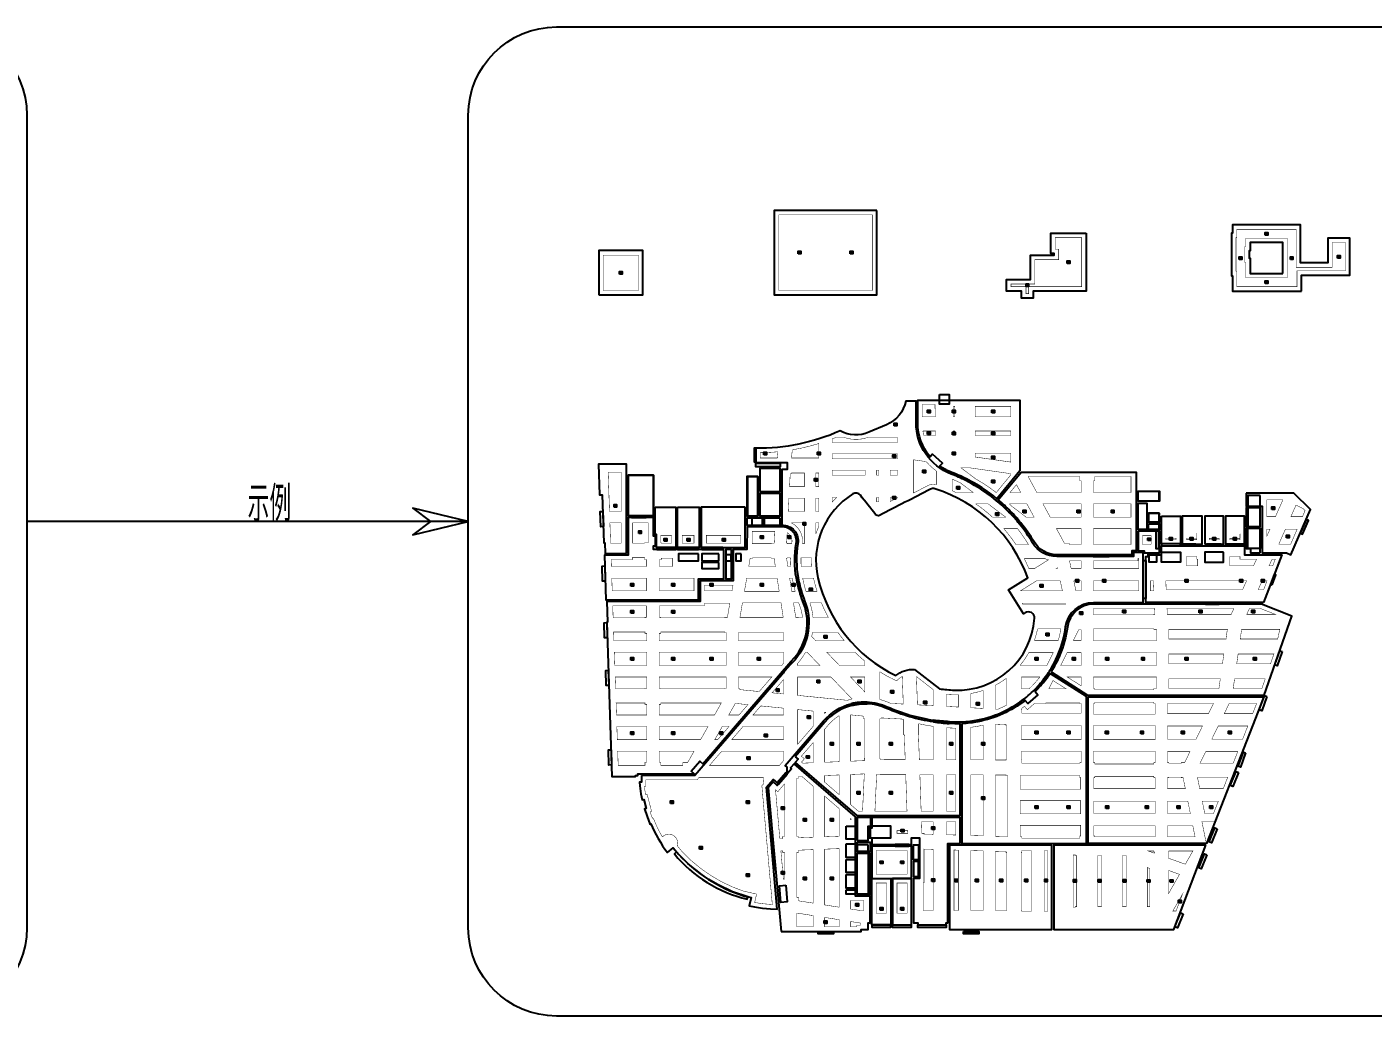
# Model space of a CAD drawing. Header units: millimetres. Extents: x -77018 to 517482, y 243785 to 1580285.
# Drawn here: x 255232 to 407720, y 422785 to 534785 of the extents above; entities that cross this region are included whole.
import ezdxf
from ezdxf.enums import TextEntityAlignment as Align

# ---------------------------------------------------------------- set-up
doc = ezdxf.new("R2010")
doc.units = ezdxf.units.MM
doc.header["$LTSCALE"] = 1000
doc.linetypes.add('HIDDEN', pattern=[9.525, 6.35, -3.175])
doc.layers.add('AD-AREA-OUTL', color=31, linetype='Continuous', plot=False)
doc.layers.add('AE-HOLE', color=201, linetype='Continuous', plot=False)
for name, color, linetype in [('E-FAS-DEVC', 3, 'Continuous'), ('E-UNIV-DIAG', 2, 'Continuous'), ('E-UNIV-EL', 140, 'Continuous'), ('E-UNIV-NOTE', 6, 'Continuous'), ('可布置区域', 3, 'Continuous'), ('可布置区域（吸顶）', 3, 'Continuous'), ('房间框线', 30, 'Continuous'), ('门窗框线', 114, 'Continuous')]:
    doc.layers.add(name, color=color, linetype=linetype)
doc.styles.add('TH-STYLE3', font='tssdeng.shx', dxfattribs={"width": 0.65, "bigfont": 'tssdchn.shx'})

# ---------------------------------------------------------------- blocks, each defined once
blk = doc.blocks.new('E-BFAS110')
blk.add_lwpolyline([(-1.5, -1.5), (-1.5, 1.5), (1.5, 1.5), (1.5, -1.5)], close=True)
at = {"layer": 'E-UNIV-EL'}
blk.add_lwpolyline([(0.4, 1.1), (-0.4, 0.4), (0.4, -0.4), (-0.4, -1.1)], dxfattribs=at)

msp = doc.modelspace()

# ---------------------------------------------------------------- linework, layer by layer
at = {"layer": 'AD-AREA-OUTL'}
for points in [[(358594.1, 493177.4), (359694.1, 493177.4), (359694.1, 492077.4), (358594.1, 492077.4)], [(323144.1, 475177.4), (323144.1, 485277.4), (319991.5, 485277.4), (320110.4, 481800), (320410.3, 481810.3), (320596.5, 476365.2), (320696.4, 476368.6), (320737.2, 475177.4)], [(337794.1, 485377.4), (340543.5, 485377.4), (340543.5, 484977.4), (337794.1, 484977.4)], [(326194.1, 479427.4), (323344.1, 479427.4), (323344.1, 484027.4), (326194.1, 484027.4)], [(338044.1, 483877.4), (336794.1, 483877.4), (336794.1, 479377.4), (338044.1, 479377.4)], [(338244.1, 482177.4), (340544.1, 482177.4), (340544.1, 484777.4), (338244.1, 484777.4)], [(338244.1, 481977.4), (340544.1, 481977.4), (340544.1, 479377.4), (338244.1, 479377.4)], [(381094.1, 482227.4), (383544.1, 482227.4), (383544.1, 481077.4), (381094.1, 481077.4)], [(393344.1, 481997.4), (393344.1, 480527.4), (395144.1, 480527.4), (395144.1, 475227.4), (397901.8, 475227.4), (398416.1, 475017.9), (400612.7, 480125.9), (398741.2, 481997.4)], [(326394.1, 480417.4), (328744.1, 480417.4), (328744.1, 475827.4), (326544.1, 475827.4), (326544.1, 477327.4), (326394.1, 477327.4)], [(328944.1, 480417.4), (331394.1, 480417.4), (331394.1, 475827.4), (328944.1, 475827.4)], [(336594.1, 480417.4), (331594.1, 480417.4), (331594.1, 475827.4), (336594.1, 475827.4)], [(382094.1, 477877.4), (381094.1, 477877.4), (381094.1, 480877.4), (382094.1, 480877.4)], [(334194.1, 475627.4), (326194.1, 475627.4), (326194.1, 476027.4), (326444.1, 476027.4), (326444.1, 477127.4), (326194.1, 477127.4), (326194.1, 479227.4), (323344.1, 479227.4), (323344.1, 474977.4), (320643.9, 474977.4), (320816.7, 469927.4), (331294.1, 469927.4), (331294.1, 472277.4), (334194.1, 472277.4)], [(340544.1, 479177.4), (336794.1, 479177.4), (336794.1, 478377.4), (340544.1, 478377.4)], [(383544.1, 479727.4), (382294.1, 479727.4), (382294.1, 478727.4), (383544.1, 478727.4)], [(383744.1, 479397.4), (385894.1, 479397.4), (385894.1, 476237.4), (383744.1, 476237.4)], [(386094.1, 476227.4), (388344.1, 476227.4), (388344.1, 479397.4), (386094.1, 479397.4)], [(388644.1, 476217.4), (390794.1, 476217.4), (390794.1, 479387.4), (388644.1, 479387.4)], [(390994.1, 476217.4), (393144.1, 476217.4), (393144.1, 479387.4), (390994.1, 479387.4)], [(394944.1, 480327.4), (393344.1, 480327.4), (393344.1, 478227.4), (394944.1, 478227.4)], [(381094.1, 477677.4), (381094.1, 475477.4), (381794.1, 475477.4), (381794.1, 475227.4), (383544.1, 475227.4), (383544.1, 477677.4)], [(382294.1, 478527.4), (383544.1, 478527.4), (383544.1, 477877.4), (382294.1, 477877.4)], [(394944.1, 475227.4), (394943.8, 478026.9), (393344.1, 478027.4), (393344.1, 475727.4), (393844.1, 475727.4), (393844.1, 475227.4)], [(395311.6, 469627.4), (381994.1, 469627.4), (381994.1, 474827.4), (382244.1, 474827.4), (382244.1, 475127.4), (383044.1, 475127.4), (383044, 475027.4), (383744, 475027.4), (383744.1, 476027.4), (393144.1, 476027.4), (393144.1, 475027.4), (397372.7, 475027.4)], [(335044.1, 475627.4), (334394.1, 475627.4), (334394.1, 472277.4), (335044.1, 472277.4)], [(375444.1, 458927.4), (395361.2, 458927.4), (388849.1, 442327.4), (375444.1, 442327.4)], [(340687, 432377.4), (349744.1, 432377.4), (349744.1, 432577.4), (350544.1, 432577.4), (350544.1, 433327.4), (350744.1, 433327.4), (350744.1, 436377.4), (349094.1, 436377.4), (349094.1, 445331.6), (342139, 451333.4), (341745.2, 450877.2), (341858.8, 450779.2), (340234.4, 448896.9), (339780.2, 449288.9), (339208.9, 448626.9)], [(349294.1, 442677.4), (350544.1, 442677.4), (350544.1, 444277.4), (350844.1, 444277.4), (350844.1, 445277.4), (349294.1, 445277.4)], [(360944.1, 442327.4), (360944.1, 445277.4), (350944.1, 445277.4), (350944.1, 444077.4), (350744.1, 444077.4), (350744.1, 442977.4), (350944, 442977.4), (350944.1, 442227.4), (355444, 442227.4), (355444.1, 442977.4), (356344.1, 442977.4), (356344.1, 438377.4), (355644.1, 438377.4), (355644.1, 433327.4), (356144.1, 433327.4), (356144.1, 433127.4), (359344.1, 433127.3), (359344.1, 433327.4), (359544.1, 433327.4), (359544.1, 442327.4)], [(349294.1, 442477.4), (350744.1, 442477.4), (350744.1, 441427.4), (349294.1, 441427.4)], [(349294.1, 441227.4), (350744.1, 441227.4), (350744.1, 436577.4), (349294.1, 436577.4)], [(350944.1, 438357.4), (355444.1, 438357.4), (355444.1, 442027.4), (350944.1, 442027.4)], [(356244.1, 440477.4), (355644.1, 440477.4), (355644.1, 442177.4), (356244.1, 442177.4)], [(371344.1, 442127.4), (359744.1, 442127.4), (359744.1, 432577.4), (371344.1, 432577.4)], [(388769.9, 442127.4), (371544.1, 442127.4), (371544.1, 432577.4), (385138.7, 432577.4)], [(356244.1, 440277.4), (355644.1, 440277.4), (355644.1, 438577.4), (356244.1, 438577.4)], [(350944.1, 438357.4), (353094.1, 438357.4), (353094.1, 433127.4), (350944.1, 433127.4)], [(353293.5, 433127.4), (355444.1, 433127.4), (355444.1, 438357.4), (353293.5, 438357.4)]]:
    msp.add_lwpolyline(points, close=True, dxfattribs=at)
for points in [[(324843.9, 450027.4), (324843.9, 449277.4), (324607.1, 449277.4), (324652.9, 448840.4), (324784.7, 447958.6), (324930.3, 447257.1), (325124.1, 447303), (325384.3, 446306.4), (325192.2, 446250.4), (325473.9, 445377.2), (325805.1, 444533.3), (325809, 444524.1), (325901.1, 444563.2, 0.06006196), (327783.5, 441300.2), (328447.5, 441831.7), (329081.5, 441065.6, 0.12674334), (336419, 436397.1), (336979.6, 436254.4), (336985.1, 436253.1), (336993.3, 436288.6), (337285.5, 436220.7), (337062, 435258.1), (337666.1, 435135.7), (338548.5, 435008), (339457.4, 434929.5), (340214.4, 434905.9), (339002.3, 448693.5), (339759.4, 449570.9), (340213.7, 449178.9), (341344.1, 450488.8), (341344.1, 450959.2), (341122.5, 451150.4), (345476.3, 456195.7, -0.15202114), (348604, 458144.1, -0.07296707), (350393.2, 458341.1, -0.0959666), (352690.8, 457809.6, 0.03447011), (355262.9, 456871.4, 0.03381727), (357938.7, 456292, 0.02293956), (359729.8, 456112.8, 0.02682721), (361143.4, 456100, 0.03688837), (362930.8, 456312.6, 0.06325451), (365931.4, 457301.8, 0.05568059), (368256.5, 458746.7, 0.04068396), (369749, 460133.2, 0.03662858), (370863.4, 461546.7, 0.01410875), (371249.3, 462153.9, 0.03662859), (372056.1, 463763, 0.06367458), (372892.9, 466854.4, -0.37363622), (376064.3, 469627.4), (381694.1, 469627.4), (381694.1, 475277.4), (380594.1, 475277.4), (380594.1, 474827.4), (371891, 474827.4, -0.2635292), (369145.8, 476382.2, 0.03453176), (367671.5, 478495.4, 0.02433123), (366475.4, 479840.5, 0.08194713), (361578.9, 483424.1, 0.02433123), (359935, 484157.4, -0.30741799), (355944.1, 489949.1), (355944.1, 492427.4), (354786.1, 492427.4, -0.24612027), (352614.5, 489748.5), (350614.5, 488886.5, -0.23253574), (347340.4, 489050.3, -0.10846456), (337794.1, 487077.4), (337794.1, 485477.4), (341344.1, 485477.4), (341344.1, 484677.4), (340744.1, 484677.4), (340744.1, 478377.4, -0.47187241), (342571.5, 476270.3, 0.0866338), (342592.8, 472398, 0.03356441), (343027.4, 470663.2, 0.00819284), (343424.4, 469500.1, -0.29044567), (341924.8, 462794.7, 0.03671227), (340748.8, 461432), (338319.5, 458616.8), (337143.5, 457254), (330907.3, 450027.4)], [(367694.1, 484514.1), (365109.3, 481361.5, 0.05487336), (361660.4, 483606.9, 0.02394224), (360016.6, 484340.2, -0.02692714), (359307, 484661.8, -0.03976702), (358632.1, 485083.9), (358928.5, 485406.6), (357823.8, 486421.3), (357535.2, 486107.1, -0.1754822), (356144.1, 489948.7), (356144.1, 492527.4), (367694.1, 492527.4)], [(367841.3, 484377.4), (380894.1, 484377.4), (380894.1, 475477.4), (380394.1, 475477.4), (380394.1, 475027.4), (371890.9, 475027.4, -0.26355958), (369317.9, 476485.3, 0.03491174), (367821.2, 478628.5, 0.02370306), (366625.1, 479973.6, 0.02495091), (365261.5, 481235.4)], [(355776.2, 462036.9), (358594.3, 459835.1, 0.02233398), (360280.8, 459691.8, 0.40501571), (369372.7, 467820.8, 0.63081398), (368302, 468429.4, -0.025087), (368135, 468325.1), (366439.2, 471038.8), (368611.6, 472396.2, 0.23412304), (358078.9, 482477.8, 0.19652046), (357588.8, 482436.2, -0.00016073), (351797.1, 479477.4, -0.35830848), (351362.8, 479572.7, -0.00018706), (349650.2, 481751.4, 0.38178936), (348797.5, 481902.6, 0.32090246), (344834.2, 472420.2, 0.22711206), (353648.3, 461335.6, -0.19370604)], [(340744.1, 478177.4), (336819.4, 478177.4), (336794.1, 475627.4), (335244.1, 475627.4), (335244.1, 472077.4), (331494.1, 472077.4), (331494.1, 469727.4), (320923.6, 469727.4), (321004, 467373.9), (320904.6, 467370.5), (321500.7, 449927.4), (324157.6, 449927.4), (324157.6, 450027.4), (324444.1, 450027.4), (324444.1, 450227.4), (330815.7, 450227.4), (330475, 450521.4), (331455, 451657), (331795.7, 451363), (341773.4, 462925.4), (342170.2, 463385.3, 0.27512523), (343239, 469429.9, -0.015821), (342836.1, 470604.9, -0.02666897), (342396.1, 472361.8, -0.09353781), (342374.4, 476304.4, 0.47269884)], [(371236.1, 461751.9), (375373.1, 459127.4), (395388.1, 459127.4), (398526.1, 468076.1), (395072.2, 469427.4), (376084.3, 469427.4, 0.37552855), (373090.4, 466827.1, -0.06367458), (372240.3, 463686.6, -0.03662859), (371420.4, 462051.4, -0.01409447)], [(342253.9, 452155.4), (342594.6, 451861.4), (342269.6, 451484.9), (349231.2, 445477.4), (360944.1, 445477.4), (360944.1, 455892.4, -0.02114323), (359709.8, 455913.5, -0.02016553), (357918.8, 456092.8, -0.07082289), (352610, 457628, 0.09712943), (350415.4, 458140.1, 0.07277706), (348626.2, 457943.1, 0.15346618), (345627.7, 456065.1)]]:
    msp.add_lwpolyline(points, format="xyb", close=True, dxfattribs=at)
msp.add_lwpolyline([(361144.1, 455899.8), (361144.1, 442327.4), (375244.1, 442327.4), (375244.1, 458972.4), (371128.3, 461583.5, -0.00383015), (371020.9, 461422.6, -0.03568477), (369906.4, 460009.1, -0.01348064), (369434.5, 459518.4), (369737.5, 459172), (368608.2, 458184.7), (368305.3, 458531.1, -0.11787199), (362954.5, 456113.5, -0.03568469), (361167.1, 455900.9, -0.00045626), (361144.1, 455899.8, 1.21804545)], format="xyb", dxfattribs=at)
at = {"layer": 'AE-HOLE'}
for points in [[(323344.1, 479427.4), (326194.1, 479427.4), (326194.1, 484027.4), (323344.1, 484027.4)], [(338044.1, 479377.4), (336894.1, 479377.4), (336894.1, 483877.4), (338044.1, 483877.4)], [(338244.1, 482177.4), (340544.1, 482177.4), (340544.1, 484777.4), (338244.1, 484777.4)], [(340544.1, 481977.4), (338244.1, 481977.4), (338244.1, 479377.4), (340544.1, 479377.4)], [(383444.1, 481077.4), (381094.1, 481077.4), (381094.1, 482227.4), (383444.1, 482227.4)], [(381094.1, 480877.4), (382094.1, 480877.4), (382094.1, 477877.4), (381094.1, 477877.4)], [(394944, 481727.4), (393544, 481727.4), (393544, 480527.3), (394944, 480527.3)], [(338544.4, 479177.4), (337344, 479177.4), (337344, 478377.3), (338544.4, 478377.3)], [(340544.1, 479177.4), (338744, 479177.4), (338744, 478377.2), (340544.1, 478377.2)], [(382294.1, 479727.4), (383444.1, 479727.4), (383444.1, 478727.4), (382294.1, 478727.4)], [(393544, 478227.2), (394944.5, 478227.2), (394944.5, 480327.5), (393544, 480327.5)], [(382294.1, 478527.4), (383444.1, 478527.4), (383444.1, 477877.4), (382294.1, 477877.4)], [(383444.1, 477677.4), (383094.1, 477677.4), (383094.1, 475727.4), (383444.1, 475727.4)], [(393544.1, 478027.3), (394944, 478027.3), (394944, 475727.4), (393544.1, 475727.4)], [(334994.1, 475027.4), (334394.1, 475027.4), (334394.1, 474327.4), (334994.1, 474327.4)], [(336144.1, 475127.4), (335544.1, 475127.4), (335544.1, 474327.4), (336144.1, 474327.4)], [(382344.1, 475027.4), (383194.1, 475027.4), (383194.1, 474177.4), (382344.1, 474177.4)], [(383744.1, 475327.4), (385894.1, 475327.4), (385894.1, 474177.4), (383744.1, 474177.4)], [(333595.6, 474127.4), (331694.1, 474127.4), (331694.1, 473477.4), (333595.6, 473477.4)], [(349294.1, 442677.4), (350544.1, 442677.4), (350544.1, 444277.4), (350844.1, 444277.4), (350844.1, 445277.4), (349294.1, 445277.4)], [(348044.1, 444277.4), (349094.1, 444277.4), (349094.1, 442827.4), (348044.1, 442827.4)], [(350944.1, 444277.4), (350944.1, 444077.4), (350744.1, 444077.4), (350744.1, 442977.4), (353094.1, 442977.4), (353094.1, 444277.4)], [(348044.1, 442277.4), (349094.1, 442277.4), (349094.1, 440727.4), (348044.1, 440727.4)], [(350543.9, 442177.3), (349294.1, 442177.3), (349294.1, 441427.4), (350543.9, 441427.4)], [(349294.1, 441227.4), (350544.1, 441227.4), (350544.1, 436577.4), (349294.1, 436577.4)], [(348044.1, 440527.4), (349094.1, 440527.4), (349094.1, 439027.4), (348044.1, 439027.4)], [(348044.1, 438827.4), (349094.1, 438827.4), (349094.1, 437277.4), (348044.1, 437277.4)], [(348044.1, 437077.4), (349094.1, 437077.4), (349094.1, 436577.4), (348044.1, 436577.4)]]:
    msp.add_lwpolyline(points, close=True, dxfattribs=at)
msp.add_lwpolyline([(355776.2, 462036.9), (358594.3, 459835.1, 0.02233398), (360280.8, 459691.8, 0.40501571), (369372.7, 467820.8, 0.63081398), (368302, 468429.4, -0.025087), (368135, 468325.1), (366439.2, 471038.8), (368611.6, 472396.2, 0.23412304), (358078.9, 482477.8, 0.19652046), (357588.8, 482436.2, -0.00016073), (351797.1, 479477.4, -0.35830848), (351362.8, 479572.7, -0.00018706), (349650.2, 481751.4, 0.38178936), (348797.5, 481902.6, 0.32090246), (344834.2, 472420.2, 0.22711206), (353648.3, 461335.6, -0.19370604)], format="xyb", close=True, dxfattribs=at)
at = {"layer": 'AE-HOLE', "elevation": 0}
for points in [[(331294.1, 475127.4), (329044.1, 475127.4), (329044.1, 474327.4), (331294.1, 474327.4)], [(333594, 475127.4), (331694.1, 475127.4), (331694.1, 474327.4), (333594, 474327.4)], [(390794.1, 475327.4), (388644, 475327.4), (388644, 474177.3), (390794.1, 474177.3)], [(341182.1, 437600.3), (341348.5, 435707.6), (340651.3, 435646.3), (340486, 437539.1)]]:
    msp.add_lwpolyline(points, close=True, dxfattribs=at)
at = {"layer": 'E-UNIV-DIAG'}
for points in [[(245232, 422784.8), (65232, 422784.8, -0.41421356), (55232, 432784.8), (55232, 524784.8, -0.41421356), (65232, 534784.8), (245232, 534784.8, -0.41421356), (255232, 524784.8), (255232, 432784.8, -0.41421356)], [(495232, 422784.8), (315232, 422784.8, -0.41421356), (305232, 432784.8), (305232, 524784.8, -0.41421356), (315232, 534784.8), (495232, 534784.8, -0.41421356), (505232, 524784.8), (505232, 432784.8, -0.41421356)]]:
    msp.add_lwpolyline(points, format="xyb", close=True, dxfattribs=at)
for points in [[(305232, 478784.8), (298955.8, 480284.8), (300955.8, 478784.8), (298955.8, 477284.8), (305232, 478784.8)], [(305232, 478784.8), (255232, 478784.8)]]:
    msp.add_lwpolyline(points, dxfattribs=at)
at = {"layer": '可布置区域', "linetype": 'HIDDEN', "const_width": 50, "elevation": 0}
for points in [[(358144.1, 491577.4), (358094.1, 491577.4), (358094.1, 492027.4), (356644.1, 492027.4), (356644.1, 490627.4), (358144.1, 490627.4)], [(360344.1, 491827.4), (360194.1, 491827.4), (360194.1, 491577.4), (360144.1, 491577.4), (360144.1, 490627.4), (360344.1, 490627.4)], [(366694.1, 491777.4), (366694.1, 491777.4), (366694.1, 491827.4), (362644.1, 491827.4), (362644.1, 490627.4), (366694.1, 490627.4)], [(360344.1, 489027.4), (360144.1, 489027.4), (360144.1, 488527.4), (360344.1, 488527.4)], [(366694.1, 489027.4), (362644.1, 489027.4), (362644.1, 488527.4), (366694.1, 488527.4)], [(353844, 486442.4), (346444.1, 486442.4), (346444.1, 485887.4), (353844, 485887.4)], [(360344.1, 486527.4), (360194.1, 486527.4), (360194.1, 486439.1), (360344.1, 486417.6)], [(366694.1, 486527.4), (362644.1, 486527.4), (362644.1, 486089.1), (366694.1, 485510.5)], [(343294.1, 484277.4), (341844.1, 484277.4), (341844.1, 484177.4), (341695.2, 484177.4), (341619.7, 482727.4), (343294.1, 482727.4)], [(344944.1, 484277.4), (344594.1, 484277.4), (344594.1, 482727.4), (344944.1, 482727.4)], [(350194.1, 484587.4), (346444.1, 484587.4), (346444.1, 484027.4), (350194.1, 484027.4)], [(351721.8, 484587.4), (351494.1, 484587.4), (351494.1, 484027.4), (351721.8, 484027.4)], [(353844, 484587.4), (353021.8, 484587.4), (353021.8, 484027.4), (353844, 484027.4)], [(374644.1, 483377.4), (374494.1, 483377.4), (374494.1, 483877.4), (368645, 483877.4), (369624, 482077.4), (374644.1, 482077.4)], [(380294.1, 483877.4), (376194.1, 483877.4), (376194.1, 483377.4), (376044.1, 483377.4), (376044.1, 482077.4), (380294.1, 482077.4)], [(367323.3, 482958.6), (366599.8, 482077.4), (367802.6, 482077.4)], [(343294.1, 481427.4), (341552, 481427.4), (341473.9, 479927.4), (343294.1, 479927.4)], [(344944.1, 481427.4), (344594.1, 481427.4), (344594.1, 479927.4), (344944.1, 479927.4)], [(346942, 481499.7), (346444.1, 481499.7), (346444.1, 480973.7)], [(351721.8, 481499.7), (351494.1, 481499.7), (351494.1, 481006.4), (351721.8, 481006.4)], [(353844, 481499.7), (353021.8, 481499.7), (353021.8, 481045.2), (353844, 481465.3)], [(374644.1, 480777.4), (370331.1, 480777.4), (371147, 479277.4), (374644.1, 479277.4)], [(380294.1, 480777.4), (376044.1, 480777.4), (376044.1, 479277.4), (380294.1, 479277.4)], [(397499.3, 481227.4), (395694, 481227.4), (395694, 479327.4), (396661.5, 479327.4)], [(400019.5, 480012), (399773, 480258.5), (398989.9, 480642.4), (398410.1, 479327.4), (399725, 479327.4)], [(339954.8, 477677.4), (337394.1, 477677.4), (337394.1, 476327.4), (337444.1, 476327.4), (337444.1, 476277.4), (339544.1, 476277.4), (339544.1, 476327.5), (339884.6, 476327.5)], [(374644.1, 477977.4), (371854.1, 477977.4), (372751.5, 476327.4), (373294.1, 476327.4), (373294.1, 476177.4), (374644.1, 476177.4)], [(380294.1, 477977.4), (376044.1, 477977.4), (376044.1, 476177.4), (380294.1, 476177.4)], [(386594.1, 476893.1), (386594.1, 476727.4), (387744.1, 476727.4), (387744.1, 477487.4), (387744.1, 476893.1)], [(392644, 477487.4), (392644.1, 476883.1), (391494.1, 476883.1), (391494.1, 476717.4), (392644, 476717.4)], [(396044.1, 477927.4), (395694, 477927.4), (395694, 477133.4)], [(399123, 477927.4), (397792.8, 477927.4), (397043.2, 476227.4), (398391.9, 476227.4)], [(327044.1, 477217.4), (327044.1, 476377.4), (327094.1, 476377.4), (327094.1, 476327.4), (328244.1, 476327.4), (328244.1, 477217.4)], [(330794.1, 477217.4), (329444.1, 477217.4), (329444.1, 476327.4), (330794.1, 476327.4)], [(336094.1, 477217.4), (332194.1, 477217.4), (332194.1, 476377.4), (332194.1, 476377.4), (332194.1, 476327.4), (335709.6, 476327.4), (335709.6, 476327.4), (336094.1, 476327.4)], [(382594.1, 477177.4), (381594.1, 477177.4), (381594.1, 476177.4), (382544, 476177.4), (382544, 476227.4), (382594.1, 476227.4)], [(385394.1, 476893.1), (384244.1, 476893.1), (384244.1, 476737.4), (385394.1, 476737.4)], [(390294.1, 476883.1), (389144.1, 476883.1), (389144.1, 476717.4), (390294.1, 476717.4)], [(328344.1, 474627.4), (327094.1, 474627.4), (327094.1, 474477.4), (326894.1, 474477.4), (326894.1, 473677.4), (328344.1, 473677.4)], [(339867.3, 474627.5), (339544.1, 474627.5), (339544.1, 474677.4), (337444.1, 474677.4), (337444.1, 474627.4), (337157.7, 474627.4), (336993.7, 473677.4), (340014.2, 473677.4)], [(374644.1, 474327.4), (373332.5, 474327.4), (373514.6, 473477.4), (374644.1, 473477.4)], [(381194.1, 474577.4), (381094.1, 474577.4), (381094.1, 474327.4), (376044.1, 474327.4), (376044.1, 473477.4), (381194.1, 473477.4)], [(387844, 474527.4), (387744, 474527.4), (387744, 474827.4), (386594.1, 474827.4), (386594.1, 473777.4), (387844, 473777.4)], [(394523.5, 474527.4), (393844, 474527.4), (392644.1, 474527.4), (392644.1, 474827.4), (391494.1, 474827.4), (391494.1, 473777.4), (394179.2, 473777.4)], [(396646.7, 474527.4), (396284.1, 474527.4), (395939.8, 473777.4), (396360.4, 473777.4)], [(371965.3, 473548.6), (371851.4, 473477.4), (371980.6, 473477.4)], [(330794.1, 472377.4), (326894.1, 472377.4), (326894.1, 470927.4), (330794.1, 470927.4)], [(335210.5, 471577.4), (331994.1, 471577.4), (331994.1, 470927.4), (335098.3, 470927.4)], [(340215.2, 472377.4), (336769.3, 472377.4), (336510.4, 470877.4), (340447.2, 470877.4)], [(341911.7, 472377.4), (341631.9, 472377.4), (341863.8, 470877.4), (342259.6, 470877.4)], [(372280.6, 472077.4), (369610.9, 472077.4), (367770.6, 470927.4), (372527, 470927.4)], [(374644.1, 472077.4), (373814.6, 472077.4), (374061.1, 470927.4), (374644.1, 470927.4)], [(381194.1, 472077.4), (376044.1, 472077.4), (376044.1, 470927.4), (381194.1, 470927.4)], [(382838.6, 472077.4), (382494.1, 472077.4), (382494.1, 470927.4), (382889.3, 470927.4)], [(393398.7, 472077.4), (384240, 472077.4), (384284, 471077.4), (392939.6, 471077.4)], [(395711.5, 472077.4), (395159.2, 472077.4), (394700.2, 471077.4), (395329.8, 471077.4)], [(340648.2, 469577.4), (336285.9, 469577.4), (336001.1, 467927.4), (340843.9, 467927.4), (340843.9, 467927.4), (340903.4, 467927.4)], [(372827, 469527.4), (367973.3, 469527.4), (368067, 469377.4), (372859.2, 469377.4)], [(391952.5, 468927.4), (384378.7, 468927.4), (384407.3, 468277.4), (391293.9, 468277.4), (391293.9, 468277.4), (391654, 468277.4)], [(394977.9, 468927.4), (393713, 468927.4), (393414.6, 468277.4), (396639.4, 468277.4)], [(383194.1, 466577.4), (382894.1, 466577.4), (382894.1, 466627.4), (376044.1, 466627.4), (376044.1, 465277.4), (383194.1, 465277.4)], [(340944.1, 466227.4), (335844.1, 466227.4), (335844.1, 465277.4), (340944.1, 465277.4)], [(374644.1, 466527.4), (374373.2, 466527.4), (373766, 465327.4), (374644.1, 465327.4)], [(397157.6, 466577.4), (392830.8, 466577.4), (392673.6, 465477.4), (396915.3, 465477.4)], [(340944.1, 463977.4), (335844.1, 463977.4), (335844.1, 462477.4), (340726.3, 462477.4), (340944.1, 462729.6)], [(374644.1, 463927.4), (373057.7, 463927.4), (372324.1, 462477.4), (374644.1, 462477.4)], [(383194.1, 463977.4), (376044.1, 463977.4), (376044.1, 462477.4), (383194.1, 462477.4)], [(390814.5, 463777.4), (384594.1, 463777.4), (384594.1, 462677.4), (390657.4, 462677.4)], [(396488.8, 463777.4), (392430.8, 463777.4), (392273.6, 462677.4), (396103.1, 462677.4)], [(339604.5, 461177.4), (335844.1, 461177.4), (335844.1, 459877.4), (335994.1, 459877.4), (335994.1, 459746.8), (338182.4, 459529.4)], [(340944.1, 460892.9), (339642.3, 459384.3), (340944.1, 459255)], [(350144.1, 461177.4), (348525.5, 461177.4), (350144.1, 459492.2)], [(357894.1, 459747.7), (355993.8, 461232.3), (356105.7, 458024.9), (357894.1, 457927.4)], [(371464.4, 460778.1), (370983.3, 459827.4), (372963, 459827.4)], [(383194.1, 461177.4), (376044.1, 461177.4), (376044.1, 459877.4), (376194.1, 459877.4), (376194.1, 459727.4), (382894.1, 459727.4), (382894.1, 459877.4), (383194.1, 459877.4)], [(390414.5, 460977.4), (384594.1, 460977.4), (384594.1, 459877.4), (390094, 459877.4), (390094, 459877.4), (390257.4, 459877.4)], [(395507, 460977.4), (392030.8, 460977.4), (391873.6, 459877.3), (395121.2, 459877.3)], [(325444.1, 458077.4), (325244.1, 458077.4), (325244.1, 458227.4), (321967.2, 458227.4), (322013.4, 456877.4), (325444.1, 456877.4)], [(333887.5, 458227.4), (327044.1, 458227.4), (327044.1, 458077.4), (326844.1, 458077.4), (326844.1, 456877.4), (333124.1, 456877.4)], [(336904.5, 458048.5), (335607.3, 458177.4), (335467.6, 458177.4), (334732.5, 456877.4), (335893.9, 456877.4)], [(340944.1, 457647.1), (338364.3, 457903.4), (337522, 456927.3), (337478.9, 456877.4), (340944.1, 456877.4)], [(344294.1, 457314.2), (342544.1, 457488.1), (342544.1, 453563.1), (344294.1, 455591.1)], [(383044.1, 458177.4), (382894.1, 458177.4), (382894.1, 458327.4), (376194.1, 458327.4), (376194.1, 458177.4), (376044.1, 458177.4), (376044.1, 456977.4), (383044.1, 456977.4)], [(389639, 458177.4), (384444.1, 458177.4), (384444.1, 457027.4), (389077.6, 457027.4)], [(394529.9, 458177.3), (391419.4, 458177.3), (390858.1, 457027.4), (394078.7, 457027.4)], [(350144.1, 456452.4), (349994.1, 456452.4), (349994.1, 456747.8), (348544.1, 456891.9), (348544.1, 451643.6), (350094.1, 451707.4), (350094.1, 451927.4), (350144.1, 451927.4)], [(325444.1, 455577.4), (322057.9, 455577.4), (322109.2, 454077.4), (325444.1, 454077.4)], [(332389, 455577.4), (326844.1, 455577.4), (326844.1, 454077.4), (331540.8, 454077.4)], [(334772, 455577.4), (333997.3, 455577.4), (333149.1, 454077.4), (333477.6, 454077.4)], [(340944.1, 455577.4), (336357.1, 455577.4), (335062.6, 454077.4), (340944.1, 454077.4)], [(366194.1, 455677.4), (366144.1, 455677.4), (366144.1, 455775.2), (364944.1, 455840.6), (364944.1, 451783.9), (366144.1, 451780.1), (366144.1, 451827.4), (366194.1, 451827.4)], [(374644.1, 455677.4), (367894.1, 455677.4), (367894.1, 454077.4), (374644.1, 454077.4)], [(383044.1, 455677.4), (376044.1, 455677.4), (376044.1, 454077.4), (383044.1, 454077.4)], [(388394.3, 455627.4), (384444.1, 455627.4), (384444.1, 454127.4), (387662.2, 454127.4)], [(393529.5, 455627.4), (390174.7, 455627.4), (389442.6, 454127.4), (392941.1, 454127.4)], [(344294.1, 453754.3), (342959.1, 452207.3), (343299.8, 451913.3), (342974.8, 451536.7), (343110.3, 451419.8), (344294.1, 451468.6)], [(325444.1, 452777.4), (322153.6, 452777.4), (322208.4, 451177.3), (325244.1, 451177.3), (325244.1, 451527.4), (325444.1, 451527.4)], [(330805.7, 452777.4), (326844.1, 452777.4), (326844.1, 451527.4), (327044.1, 451527.4), (327044.1, 451177.4), (329544.1, 451177.4), (329544.1, 451477.4), (330070.6, 451477.4)], [(340944.1, 451709), (340944.1, 452777.4), (333940.8, 452777.4), (332560.1, 451177.4), (340485.3, 451177.4)], [(374644.1, 452777.4), (367894.1, 452777.4), (367894.1, 451827.4), (367944.1, 451827.4), (367944.1, 451427.4), (374494.1, 451427.4), (374494.1, 451477.4), (374644.1, 451477.4)], [(383044.1, 452777.4), (376044.1, 452777.4), (376044.1, 451477.4), (376194.1, 451477.4), (376194.1, 451327.4), (382894.1, 451327.4), (382894.1, 451477.4), (383044.1, 451477.4)], [(386978.9, 452727.4), (384444.1, 452727.4), (384444.1, 451477.4), (384594.1, 451477.4), (384594.1, 451427.4), (385994.1, 451427.4), (385994.1, 451477.4), (386368.7, 451477.4)], [(392391.9, 452727.4), (388759.3, 452727.4), (388124.7, 451427.4), (391881.9, 451427.4)], [(344294.1, 448813.3), (343017.6, 449914.7), (342644.1, 449899.4), (342644.1, 449727.4), (342444.1, 449727.4), (342444.1, 443127.4), (342644.1, 443127.4), (342644.1, 442968.6), (344294.1, 443032.8)], [(347244.1, 450088.8), (345594.1, 450020.8), (345594.1, 449276.5), (347244.1, 447852.6)], [(350089.6, 450205.9), (348544.1, 450142.3), (348544.1, 446730.8), (349417.1, 445977.4), (349888.3, 445977.4)], [(354780.6, 450115.5), (351487.4, 450125.8), (351289.9, 445977.4), (354925, 445977.4)], [(357894.1, 450105.8), (356381.7, 450110.6), (356525.9, 445977.4), (357894.1, 445977.4)], [(360444.1, 450097.9), (359394.1, 450101.2), (359394.1, 445977.4), (360444.1, 445977.4)], [(363544.1, 450088.2), (362144.1, 450092.6), (362144.1, 443230.9), (363544.1, 443187.1)], [(366344.8, 450027.4), (366144.1, 450027.4), (366144.1, 450080.1), (364944.1, 450083.9), (364944.1, 443143.4), (366144.1, 443105.9), (366144.1, 443127.4), (366355.7, 443127.4)], [(374594.1, 449777.4), (374494.1, 449777.4), (374494.1, 450027.4), (367944.1, 450027.4), (367944.1, 450027.4), (367744.8, 450027.4), (367747.3, 448477.4), (374594.1, 448477.4)], [(383044.1, 449777.4), (382894.1, 449777.4), (382894.1, 449927.4), (376194.1, 449927.4), (376194.1, 449777.4), (376094.1, 449777.4), (376094.1, 448527.4), (383044.1, 448527.4)], [(386199.9, 449777.4), (385994.1, 449777.4), (385994.1, 449827.4), (384594.1, 449827.4), (384594.1, 449777.4), (384444.1, 449777.4), (384444.1, 448527.4), (386452.8, 448527.4)], [(391254.2, 449827.4), (387822.2, 449827.4), (388085.3, 448527.4), (390744.2, 448527.4)], [(341044.1, 449069.7), (340286.3, 448191.7), (340030.9, 448412.1), (340516.7, 442885.8), (340844.1, 442898.5), (340844.1, 443127.4), (341044.1, 443127.4)], [(347244.1, 446267.6), (345594.1, 447691.5), (345594.1, 443083.3), (347244.1, 443147.5)], [(374594.1, 447177.4), (367749.3, 447177.4), (367751.7, 445677.4), (374594.1, 445677.4)], [(383044.1, 447127.4), (376094.1, 447127.4), (376094.1, 445727.4), (383044.1, 445727.4)], [(386736.2, 447127.4), (384444.1, 447127.4), (384444.1, 445727.4), (387019.5, 445727.4)], [(390195, 447127.4), (388368.6, 447127.4), (388651.9, 445727.4), (389645.8, 445727.4)], [(348594.1, 445102.6), (348544.1, 445145.8), (348544.1, 445027.3), (348594.1, 445027.3)], [(355001.7, 443777.4), (353794.1, 443777.4), (353794.1, 443477.4), (354750.3, 443477.4), (354750.3, 443477.4), (355012.2, 443477.4)], [(357894.1, 444777.4), (356567.8, 444777.4), (356613.1, 443477.3), (356844.1, 443477.3), (356844.1, 443396.5), (357894.1, 443363.7)], [(360444.1, 444777.4), (359394.1, 444777.4), (359394.1, 443316.8), (360444.1, 443284)], [(374594.1, 444377.4), (367753.8, 444377.4), (367755.7, 443127.4), (367944.1, 443127.4), (367944.1, 442927.4), (374494, 442927.4), (374494, 443177.4), (374594.1, 443177.4)], [(383044.1, 444327.4), (376094.1, 444327.4), (376094.1, 443177.4), (376194, 443177.4), (376194, 443077.4), (382893.9, 443077.4), (382893.9, 443077.4), (383044.1, 443077.4)], [(387302.8, 444327.4), (384444.1, 444327.4), (384444.1, 443077.4), (387555.8, 443077.3)], [(389829.8, 444827.4), (388323.9, 444827.4), (388779.3, 442577.4), (388894.1, 442577.4), (388947.1, 442577.4)], [(341043.6, 441327.4), (340844.1, 441327.4), (340844.1, 441497.5), (340639.5, 441489.5), (340921.6, 438280.1), (341040.8, 438290.6)], [(344294.1, 441631.7), (342644.1, 441567.5), (342644.1, 441327.4), (342443.5, 441327.4), (342438.9, 436227.4), (342644.1, 436227.4), (342644.1, 435832.3), (344294.1, 435573.7)], [(347244.1, 441746.5), (345594.1, 441682.3), (345594.1, 435369.9), (347244.1, 435111.3)], [(354944.1, 439777.6), (354944, 439777.6), (354944, 440677.4), (354944, 441527.4), (351444.1, 441527.4), (351444.1, 438857.4), (353094.1, 438857.4), (354944.1, 438857.4)], [(357894.1, 441662.9), (356844.1, 441695.7), (356844.1, 437877.4), (356743.7, 437877.4), (356743.7, 434727.4), (357894.1, 434727.4)], [(360744.1, 441573.8), (360244.1, 441589.4), (360244.1, 434727.4), (360744.1, 434727.4)], [(363544.1, 441486.3), (362144.1, 441530.1), (362144.1, 434727.4), (363544.1, 434727.4)], [(368994.1, 441527.4), (367944.1, 441527.4), (367944.1, 441327.4), (367844.1, 441327.4), (367844.1, 434727.4), (367944.1, 434727.4), (367944.1, 434627.4), (368994.1, 434627.4)], [(370844.1, 441527.4), (370494.1, 441527.4), (370494.1, 434627.4), (370844.1, 434627.4)], [(374144, 440977.4), (373994, 440977.4), (373994, 441027.4), (373744.1, 441027.4), (373744.1, 435127.4), (373994.1, 435127.4), (373994.1, 435177.4), (374144, 435177.4)], [(376944.1, 440977.4), (376544, 440977.4), (376544, 435177.4), (376944.1, 435177.4)], [(379744.1, 440977.4), (379344.1, 440977.4), (379344.1, 435177.4), (379744.1, 435177.4)], [(382944.1, 441377.4), (382894.1, 441377.4), (382894.1, 441477.4), (382248.4, 441477.4), (382944.1, 441229.2)], [(387309.3, 441477.3), (384594.1, 441477.3), (384594.1, 441377.4), (384544.1, 441377.4), (384544.1, 440658.4), (386452.3, 439977.6)], [(382444.1, 439496.4), (382144.1, 439603.5), (382144.1, 435177.4), (382394, 435177.4), (382394, 435177.4), (382444.1, 435177.4)], [(385797.1, 438831.1), (384544.1, 439278.1), (384544.1, 436638.3)], [(352594.1, 437857.4), (351444.1, 437857.4), (351444.1, 434727.5), (351444.1, 434727.5), (351444.1, 434427.4), (352594.1, 434427.4)], [(354944, 437857.4), (353793.5, 437857.4), (353793.5, 434427.4), (354944.1, 434427.4), (354944.1, 434987), (354944, 434987), (354944, 435887.4)], [(386130.7, 436593.1), (385036, 434677.4), (385402.3, 434677.4)], [(350044.1, 435877.4), (348544.1, 435877.4), (348544.1, 434907.6), (349693.7, 434727.4), (350044.1, 434727.4)], [(344294.1, 434161.3), (342605.2, 434427.4), (342437.3, 434427.4), (342435.9, 432877.4), (344294.1, 432877.4)], [(347244.1, 433694.2), (345594.1, 433952.8), (345594.1, 432877.4), (347244.1, 432877.4)], [(349644.1, 433077.4), (349644.1, 433318), (348544.1, 433490.5), (348544.1, 432877.4), (349244.1, 432877.4), (349244.1, 433077.4)]]:
    msp.add_lwpolyline(points, close=True, dxfattribs=at)
at = {"layer": '可布置区域', "linetype": 'HIDDEN', "const_width": 50}
for points in [[(353844, 489923.4), (353844, 489597.4), (353396.4, 489597.4, 0.03288063)], [(340300.6, 486682.6, -0.02163193), (338294.1, 486576.7), (338294.1, 485977.4), (340230.1, 485977.4)], [(344944.1, 487614.8), (344944.1, 485977.4), (341838, 485977.4), (341930.1, 486898, 0.03337392)], [(344944.1, 478627.4), (344944.1, 478245, 0.02565869), (344594.1, 477354.3), (344594.1, 478627.4)], [(343482.3, 470877.4), (344740.7, 470877.4, -0.02425474), (344334.6, 472377.4), (343106.1, 472377.4, 0.02993797)], [(372353.1, 466627.4), (369714.6, 466627.4, -0.03645976), (369353.8, 465327.4), (372066.9, 465327.4, 0.02746527)]]:
    msp.add_lwpolyline(points, format="xyb", close=True, dxfattribs=at)
at = {"layer": '可布置区域', "linetype": 'HIDDEN', "const_width": 50, "elevation": 0}
for points in [[(353844, 488027.4), (353844, 488297.4), (350471, 488297.4, -0.16151708), (347817.1, 488297.4), (346850.4, 488297.4, -0.0047054), (346444.1, 488136), (346444.1, 487742.4), (353844, 487742.4)], [(358144.1, 489027.4), (356721.8, 489027.4, 0.02327473), (356830.9, 488527.4), (358144.1, 488527.4)], [(358244, 484513, -0.05800053), (357091.5, 485569.1), (355644, 485775.9), (355644, 482003.7, 0.00004766), (357361.2, 482881.4, -0.19652046), (358228.4, 482954.9, -0.0002413), (358244, 482950)], [(360969.5, 483166.2, 0.01405383), (360044, 483575.6), (360044, 482269.6, -0.00678447), (360461, 482077.4), (362406.8, 482077.4)], [(366644.1, 484022.1), (366644.1, 484204.4), (362008.5, 484866.7), (361043.4, 484866.7), (362669.6, 483634.7, -0.03648883), (365013.5, 482077.4), (365049.6, 482077.4)], [(364122.8, 480777.4), (362718.5, 480777.4, -0.03569158), (364608.4, 479277.4), (366102.8, 479277.4)], [(368509.7, 480777.4), (366523.1, 480777.4, -0.00519056), (366807.3, 480500), (368421.3, 479277.4), (369325.6, 479277.4)], [(341348.9, 477526.5), (341286.5, 476327.5), (341344.1, 476327.5), (341344.1, 476277.4), (341861.8, 476277.4, -0.00258221), (341881.9, 476390.6, 0.31082757)], [(343294.1, 478627.4), (341835.6, 478627.4, -0.31704769), (343077.9, 476277.4), (343294.1, 476277.4)], [(368685.6, 476177.4, 0.03009904), (367444.5, 477977.4), (365881.1, 477977.4, -0.03354275), (367260.7, 476177.4)], [(341704.4, 474677.4), (341344.1, 474677.4), (341344.1, 474627.5), (341283.9, 474627.5), (341430.8, 473677.4), (341723.6, 473677.4, -0.02247784)], [(344115.7, 474677.4), (342917.9, 474677.4, 0.02325481), (342938.2, 473677.4), (344138.7, 473677.4, -0.02681876)], [(370952.2, 474448.4, -0.02830181), (370553.9, 474577.4), (368202.4, 474577.4, -0.01797749), (368721.8, 473477.4), (369398.2, 473477.4)], [(342771.4, 469252.8, -0.00429532), (342651.7, 469577.4), (342064.9, 469577.4), (342320, 467927.4), (342644.2, 467927.4), (342644.2, 467927.3), (343092.4, 467927.3, 0.06223101)], [(345222.1, 469577.4), (343927.2, 469577.4, -0.06122455), (344277, 467927.3), (346017.8, 467927.3, -0.02712965)], [(374644.1, 468480.5, 0.00621574), (374593.1, 468444.3), (374618.2, 468327.4), (374644.1, 468327.4)], [(382977.3, 468927.4), (376083.4, 468927.4, 0.00391927), (376044.1, 468927.2), (376044.1, 468227.4), (382894.1, 468227.4), (382894.1, 468277.4), (383005.9, 468277.4)], [(347091.1, 466227.3), (344214.6, 466227.3, -0.01718355), (344122.8, 465761.3), (344587.6, 465277.4), (347825.8, 465277.4, -0.01777754)], [(343617.7, 463977.4), (343436, 463977.4, -0.05585887), (342544.1, 462722.2), (342544.1, 462477.4), (345058.4, 462477.4)], [(350144.1, 462982.6, -0.02213871), (349027.7, 463977.4), (345836.2, 463977.4), (347276.9, 462477.4), (350144.1, 462477.4)], [(371488.7, 463927.4), (368717.3, 463927.4, -0.04769035), (367714.4, 462477.4), (370755.1, 462477.4)], [(346307.1, 461177.4), (342544.1, 461177.4), (342544.1, 459096), (348163.5, 458537.6, -0.01220236), (348477.7, 458627.9, -0.00865859), (348703.2, 458682.6)], [(354392.5, 461241.2, 0.08266503), (353744.6, 460736.9, -0.03200826), (351844.1, 461764.7), (351844.1, 458632.7, -0.04156638), (352894.1, 458266.4, 0.00243257), (353066.7, 458190.6), (354501.6, 458112.4)], [(366194.1, 458367), (366194.1, 459327.4), (366194.1, 461040.4, -0.03998563), (364944.1, 460249.5), (364944.1, 457543.1), (365215.5, 457528.3, 0.01140365), (365716.3, 457753.2, 0.01131153), (366194.1, 457994.3)], [(369977.3, 461177.4), (367894.1, 461177.4), (367894.1, 459827.4), (368745.6, 459827.4, 0.01876927), (369380, 460470.7, 0.01960765)], [(360744.1, 459185.4, -0.01304675), (360260.8, 459192.2, -0.01116022), (359394.1, 459246.4), (359394.1, 457845.7), (360744.1, 457772.1)], [(363544.1, 459654.3, -0.03897653), (362144.1, 459308.9), (362144.1, 457695.7), (363544.1, 457619.4)], [(374644.1, 458177.4), (374494.1, 458177.4), (374494.1, 458227.4), (370644.1, 458227.4), (370644.1, 458177.4), (369359.5, 458177.4), (368560.9, 457479.1), (368233.4, 457853.7, -0.00787169), (367894.1, 457617.8), (367894.1, 457477.4), (367944.1, 457477.4), (367944.1, 457077.4), (374644.1, 457077.4)], [(345739.1, 457170.6), (345594.1, 457185), (345594.1, 457038.9, -0.00730949)], [(347244.1, 456807.8, 0.07611702), (346007.1, 455739.4), (345594.1, 455260.8), (345594.1, 451522.1), (347244.1, 451590)], [(354623.2, 454627.4), (354544.1, 454627.4), (354544.1, 456327.4), (354563.9, 456327.4), (354563.3, 456346.2, -0.00291835), (354340, 456418.7), (351994.1, 456546.6), (351994.1, 456452.4), (351844.1, 456452.4), (351844.1, 451927.4), (351894.1, 451927.4), (351894.1, 451824.5), (354721.3, 451815.7)], [(357894.1, 455591.4, -0.00049863), (357849, 455597.7, -0.02029484), (356244.1, 455890.9), (356244.1, 454627.4), (356224.2, 454627.4), (356322.4, 451810.7), (357894.1, 451805.8)], [(360444.1, 455388.3, -0.01265521), (359680.1, 455414.4, -0.00314031), (359394.1, 455433.3), (359394.1, 451801.2), (360444.1, 451797.9)], [(363544.1, 455727.5, -0.00964372), (363048.8, 455622.4, -0.01744451), (362144.1, 455481.2), (362144.1, 451792.6), (363544.1, 451788.2)]]:
    msp.add_lwpolyline(points, format="xyb", close=True, dxfattribs=at)
at = {"layer": '可布置区域', "linetype": 'HIDDEN', "const_width": 50}
for points in [[(322544.1, 484377.4), (321072.9, 484377.4), (321225.1, 479927.4), (322544.1, 479927.4)], [(322544.1, 478627.4), (321269.5, 478627.4), (321348.2, 476327.4), (322544.1, 476327.4)], [(325594.1, 478627.4), (323844.1, 478627.4), (323844.1, 476327.4), (325194.1, 476327.4), (325194.1, 476377.4), (325594.1, 476377.4)], [(325394.1, 474477.4), (325194.1, 474477.4), (325194.1, 474727.4), (323844.1, 474727.4), (323844.1, 474477.4), (321411.5, 474477.4), (321438.8, 473677.4), (325394.1, 473677.4)], [(325394.1, 472377.4), (321483.3, 472377.4), (321532.9, 470927.4), (325394.1, 470927.4)], [(325394.1, 469227.4), (321591, 469227.4), (321637.2, 467877.4), (325244.1, 467877.4), (325244.1, 467927.4), (325394.1, 467927.4)], [(334856.6, 469527.4), (331994.1, 469527.4), (331994.1, 469227.4), (326894.1, 469227.4), (326894.1, 467927.4), (327044.1, 467927.4), (327044.1, 467877.4), (334294, 467877.4), (334294, 467927.4), (334580.4, 467927.4)], [(325444.1, 466127.4), (325244.1, 466127.4), (325244.1, 466277.4), (321691.9, 466277.4), (321726.1, 465277.4), (325444.1, 465277.4)], [(334444.1, 466227.4), (334294, 466227.4), (334294, 466277.4), (327044.1, 466277.4), (327044.1, 466127.4), (326844.1, 466127.4), (326844.1, 465277.4), (334444.1, 465277.4)], [(391214.5, 466577.4), (391057.4, 465477.4), (384594.1, 465477.4), (384594.1, 466577.4)], [(325444.1, 463977.4), (321770.6, 463977.4), (321821.9, 462477.4), (325444.1, 462477.4)], [(334444.1, 463977.4), (326844.1, 463977.4), (326844.1, 462477.4), (334444.1, 462477.4)], [(325444.1, 461177.4), (321866.3, 461177.4), (321912.5, 459827.4), (325244.1, 459827.4), (325244.1, 459877.4), (325444.1, 459877.4)], [(334444.1, 461177.4), (326844.1, 461177.4), (326844.1, 459877.4), (327044.1, 459877.4), (327044.1, 459827.4), (334294.1, 459827.4), (334294.1, 459877.4), (334444.1, 459877.4)], [(374644, 461177.4), (374644, 460182), (373075.1, 461177.4)], [(364944.1, 441442.6), (364944.1, 434727.4), (366244.1, 434727.4), (366244.1, 441327.4), (366144.1, 441327.4), (366144.1, 441405.1)]]:
    msp.add_lwpolyline(points, close=True, dxfattribs=at)
at = {"layer": '可布置区域', "linetype": 'HIDDEN', "const_width": 50, "elevation": 0}
msp.add_lwpolyline([(328896.7, 442073.2), (329456.9, 441396.2, 0.12627375), (336558.2, 436877.6), (336613.5, 436863.5), (336619.4, 436888.7), (337885.7, 436594.6), (337665.4, 435646), (337751.7, 435628.5), (338605.9, 435504.9), (339486.7, 435428.8), (339667, 435423.2), (338485.7, 448860.2), (338713.5, 449124.2), (338656.1, 449777.4), (331352, 449777.4), (331136.2, 449527.4), (325343.9, 449527.4), (325343.9, 448777.4), (325167.9, 448777.4), (325277.1, 448046.4), (325315.3, 447862.3), (325484.3, 447902.4), (325990.9, 445962.4), (325826, 445914.4), (325945, 445545.4), (326086.4, 445185.2), (326172.6, 445221.8, 0.03941815), (327214.4, 443061.2, -0.79945855), (328896.7, 442073.2, 0.79945855)], format="xyb", dxfattribs=at)
at = {"layer": '可布置区域（吸顶）', "const_width": 50}
for points in [[(350995.7, 513502), (340395.7, 513502), (340395.7, 504952), (350995.7, 504952)], [(374704.8, 510929.4), (374704.8, 505379.3), (368704.8, 505379.3), (368704.8, 504579.3), (368404.8, 504579.3), (368404.8, 505379.3), (366704.8, 505379.3), (366704.8, 505679.3), (369404.8, 505679.3), (369404.8, 508429.3), (372104.8, 508429.3), (372104.8, 509629.3), (371704.9, 509629.3), (371704.9, 510929.4)], [(399097.4, 505369.3), (399097.4, 507169.3), (404597.4, 507169.3), (404597.4, 510369.3), (403097.4, 510369.3), (403097.4, 507569.3), (398997.4, 507569.3), (398997.4, 511869.3), (392297.4, 511869.3), (392297.4, 510919.3), (392197.4, 510919.3), (392197.4, 507119.3), (392297.4, 507119.3), (392297.4, 505369.3)], [(397997.4, 506369.3), (397997.4, 510869.3), (393297.4, 510869.3), (393297.4, 509919.3), (393197.4, 509919.3), (393197.4, 508119.3), (393297.4, 508119.3), (393297.4, 506369.3)], [(320517.2, 504952), (324517.2, 504952), (324517.2, 508952), (320517.2, 508952)]]:
    msp.add_lwpolyline(points, close=True, dxfattribs=at)
at = {"layer": '房间框线'}
for points in [[(351495.7, 514002), (339895.7, 514002), (339895.7, 504452), (351495.7, 504452)], [(399597.4, 504869.3), (399597.4, 506669.3), (405097.4, 506669.3), (405097.4, 510869.3), (402597.4, 510869.3), (402597.4, 508069.3), (399497.4, 508069.3), (399497.4, 512369.3), (391797.4, 512369.3), (391797.4, 511419.3), (391697.4, 511419.3), (391697.4, 506619.3), (391797.4, 506619.3), (391797.4, 504869.3)], [(320017.2, 504452), (325017.2, 504452), (325017.2, 509452), (320017.2, 509452)], [(397497.4, 506869.3), (397497.4, 510369.3), (393797.4, 510369.3), (393797.4, 509419.3), (393697.4, 509419.3), (393697.4, 508619.3), (393797.4, 508619.3), (393797.4, 506869.3)]]:
    msp.add_lwpolyline(points, close=True, dxfattribs=at)
msp.add_lwpolyline([(375204.8, 511429.3), (375204.8, 504879.3), (369204.8, 504879.3), (369204.8, 504079.3), (367904.8, 504079.3), (367904.8, 504879.3), (366204.8, 504879.3), (366204.8, 506179.3), (368904.8, 506179.3), (368904.8, 508929.3), (371604.8, 508929.3), (371604.8, 509129.3), (371204.9, 509129.3), (371204.9, 511429.3), (375204.8, 511429.4)], dxfattribs=at)
at = {"layer": '门窗框线'}
for points in [[(337794.1, 487077.4), (337594.1, 487077.4), (337594.1, 485527.4), (337794.1, 485527.4)], [(340744.1, 481297.4), (340544.1, 481297.4), (340544.1, 480057.4), (340744.1, 480057.4)], [(325364.1, 479427.4), (323724.1, 479427.4), (323724.1, 479227.4), (325364.1, 479227.4)], [(399456.7, 477447.4), (399707, 477340.1), (400393.3, 478916.5), (400144.2, 479026.6)], [(328744.1, 475827.4), (326594.1, 475827.4), (326594.1, 475627.4), (328744.1, 475627.4)], [(334044.1, 475827.4), (331694.1, 475827.4), (331694.1, 475627.4), (334044.1, 475627.4)], [(385894.1, 476237.4), (383744.1, 476237.4), (383744.1, 476027.4), (385894.1, 476027.4)], [(387644.1, 476227.4), (386094.1, 476227.4), (386094.1, 476037.4), (387644.1, 476037.4)], [(390494.1, 476217.4), (388867.2, 476217.4), (388867.2, 476027.4), (390494.1, 476027.4)], [(393144.1, 476217.4), (390994.1, 476217.4), (390994.1, 476027.4), (393144.1, 476027.4)], [(377813.9, 475027.4), (376013.9, 475027.4), (376013.9, 474827.4), (377813.9, 474827.4)], [(381694.1, 474377.4), (381994.1, 474377.4), (381994.1, 470077.4), (381694.1, 470077.4)], [(382244.1, 475227.4), (383044, 475227.4), (383044, 475127.4), (382244.1, 475127.4)], [(396279.7, 471609.9), (396708.4, 472730.7), (396521.6, 472802.1), (396092.9, 471681.3)], [(390294.1, 469627.4), (388744.1, 469627.4), (388744.1, 469427.4), (390294.1, 469427.4)], [(397432.7, 464053.9), (396846, 462446.2), (396575, 462547.7), (397175, 464149.9)], [(395686.5, 458968.5), (395099.8, 457360.8), (394828.8, 457462.3), (395428.8, 459064.5)], [(393286.1, 452581), (392699.4, 450973.3), (392428.4, 451074.8), (393028.4, 452677)], [(392479.8, 450369.7), (391836.8, 448774), (391547.5, 448893.3), (392199.5, 450484.7)], [(357994.1, 445477.4), (359544.1, 445477.4), (359544.1, 445277.4), (357994.1, 445277.4)], [(350744.1, 444077.4), (350544.1, 444077.4), (350544.1, 442977.4), (350744.1, 442977.4)], [(360944.1, 443977.4), (361144.1, 443977.4), (361144.1, 442427.4), (360944.1, 442427.4)], [(339694.5, 443359), (339473, 443339.5), (339630.6, 441546.4), (339857.4, 441567.1)], [(355144.1, 442227.4), (353594.1, 442227.4), (353594.1, 442027.4), (355144.1, 442027.4)], [(339878.4, 441267.1), (339656.9, 441247.6), (339814.5, 439454.5), (340041.4, 439475.1)], [(350994.1, 433127.4), (353043.5, 433127.4), (353043.5, 432827.4), (350994.1, 432827.4)], [(353293.5, 433127.4), (355393.5, 433127.4), (355393.5, 432827.4), (353293.5, 432827.4)], [(356144.1, 433127.4), (359344.1, 433127.3), (359344.1, 432827.3), (356144.1, 432827.4)], [(361333.8, 432377.4), (363053.8, 432377.4), (363053.8, 432103), (361333.8, 432103)]]:
    msp.add_lwpolyline(points, close=True, dxfattribs=at)
at = {"layer": '门窗框线', "elevation": 0}
for points in [[(340744.1, 484097.4), (340544.1, 484097.4), (340544.1, 482857.4), (340744.1, 482857.4)], [(331294.1, 475827.3), (328944.1, 475827.3), (328944.1, 475627.4), (331294.1, 475627.4)], [(390068.4, 443983.3), (389425.5, 442387.7), (389136.2, 442507), (389788.1, 444098.4)], [(388902.2, 441038.8), (388259.3, 439443.2), (387969.9, 439562.5), (388621.9, 441153.9)], [(386192.8, 434368.9), (385549.8, 432773.2), (385260.5, 432892.5), (385912.4, 434483.9)], [(344861.4, 432377.9), (346581.4, 432377.9), (346581.4, 432102.8), (344861.4, 432102.8)]]:
    msp.add_lwpolyline(points, close=True, dxfattribs=at)
at = {"layer": '门窗框线'}
for points in [[(361660.4, 483606.9), (361578.9, 483424.1, 0.02433123), (359935, 484157.4), (360016.6, 484340.2), (360856.7, 483991.8)], [(342592.8, 472398), (342396.1, 472361.8, 0.02666897), (342836.1, 470604.9), (343027.4, 470663.2, -0.03356441)], [(371249.3, 462153.9), (371428.6, 462064, 0.03539398), (372235.3, 463673.1), (372056.1, 463763, -0.03662744)], [(341773.4, 462925.4), (341924.8, 462794.7, 0.03671226), (340748.8, 461432), (340597.4, 461562.6)], [(369749, 460133.2), (369906.4, 460009.1, 0.03568476), (371020.9, 461422.6), (370863.4, 461546.7, -0.03662898)], [(357938.7, 456292), (357918.8, 456092.8, 0.02016553), (359709.8, 455913.5), (359729.8, 456112.8, -0.02293956)]]:
    msp.add_lwpolyline(points, format="xyb", close=True, dxfattribs=at)
at = {"layer": '门窗框线', "elevation": 0}
for points in [[(320474.8, 479923.1), (320534.1, 478204.1), (320233.8, 478193.9), (320175.5, 479912.9), (320474.8, 479923.1)], [(320685.6, 473746.3), (320744.8, 472027.4), (320444.5, 472017.1), (320386.2, 473736.1), (320685.6, 473746.3)], [(320905, 467330.5), (320964.3, 465611.5), (320664, 465601.2), (320605.6, 467320.2), (320905, 467330.5)], [(321089.6, 461933.6), (321148.8, 460214.6), (320848.5, 460204.4), (320790.2, 461923.4), (321089.6, 461933.6)]]:
    msp.add_lwpolyline(points, dxfattribs=at)
at = {"layer": '门窗框线'}
for points in [[(338168, 458747.4), (338319.5, 458616.8), (337143.5, 457254), (336992.1, 457384.7), (338168, 458747.4)], [(321397.7, 452938.9), (321456.9, 451219.9), (321156.6, 451209.6), (321098.3, 452928.6), (321397.7, 452938.9)], [(340213.7, 449178.9), (340365.1, 449048.3), (341345.1, 450183.9), (341193.7, 450314.6), (340213.7, 449178.9)]]:
    msp.add_lwpolyline(points, dxfattribs=at)
msp.add_lwpolyline([(348604, 458144.1), (348626.2, 457943.1, -0.07277713), (350415.4, 458140.1), (350393.2, 458341.1, 0.07296707), (348604, 458144.1)], format="xyb", dxfattribs=at)
at = {"layer": '门窗框线', "elevation": 0}
msp.add_lwpolyline([(328815.7, 441382.1), (328573.3, 441139.7, 0.16306301), (336836.3, 436014.6), (336900.5, 436282, -0.14517769)], format="xyb", close=True, dxfattribs=at)

# ---------------------------------------------------------------- block references
at = {"layer": 'E-FAS-DEVC', "xscale": 100, "yscale": 100, "zscale": 100}
for p in [(395647.4, 511369.3), (342745.7, 509227), (348645.7, 509227), (373204.9, 508154.3), (392697.4, 508619.3), (398497.4, 508619.3), (403847.4, 508769.3), (322517.2, 506952), (368554.8, 505529.3), (395647.4, 505869.3), (357394.1, 491227.4), (360244.1, 491227.4), (364669.1, 491227.4), (353625.6, 489753), (357394.1, 488777.4), (360244.1, 488764.3), (364669.1, 488764.3), (338852.5, 486473.8), (344944.1, 486473.8), (360244.1, 486483.9), (353475.7, 486170.6), (364669.1, 486043.9), (344594.1, 483502.4), (356859.7, 484443.9), (364669.1, 483318.9), (360737.5, 482611.2), (321884.6, 480550.5), (353475.7, 481472.4), (396412, 480277.4), (365126.5, 479617.7), (368243.6, 479927.4), (374344.5, 479927.4), (378221.7, 479927.4), (324678.7, 477570.7), (343294.1, 478505.2), (327569.1, 476722.4), (330168.5, 476722.4), (334181.9, 476722.4), (338478.7, 477002.4), (341580.6, 477002.4), (382353.1, 476764.6), (384819.1, 476817.4), (387169.1, 476817.4), (389719.1, 476817.4), (392069.1, 476817.4), (398048.5, 477088.1), (323776.6, 471617), (328444.2, 471617), (332794.1, 471617), (338478.7, 471617), (342076.9, 471617), (344047.5, 471087.2), (370149, 471502.4), (374190.6, 472077.4), (377270.6, 472077.4), (386594.1, 472077.4), (392792.6, 472077.4), (395219.5, 472077.4), (323776.6, 468552.4), (328444.2, 468552.4), (374641.1, 468402.5), (379523.2, 468577.3), (388164.7, 468577.3), (394122.2, 468577.3), (345686.8, 465737.7), (370843.2, 465973.4), (323776.6, 463227.4), (328444.2, 463227.4), (332794.1, 463227.4), (338151.6, 463227.4), (369585.3, 463227.4), (373825.8, 463227.4), (377581.6, 463227.4), (381656.6, 463227.4), (386600.9, 463227.4), (394333.6, 463227.4), (344880, 460670.5), (349537.9, 460670.5), (340274.5, 459696.6), (353255.2, 459513.5), (356972, 458295.7), (362930.5, 458151.9), (343809.1, 456646.4), (323776.6, 454827.4), (328444.2, 454827.4), (333866.4, 454827.4), (338950.1, 454552), (369605.1, 454877.4), (373206.6, 454877.4), (377544.1, 454877.4), (381544.1, 454877.4), (386186.8, 454877.4), (391479.1, 454877.4), (346419.1, 453617.2), (349417.1, 453617.2), (353107.4, 453617.2), (359919.1, 453617.2), (363544.1, 453617.2), (336954.8, 452000.2), (343690.4, 452118.6), (328290.3, 446989.6), (336890.6, 446989.6), (349417.1, 448061.7), (353107.4, 448061.7), (359919.1, 448061.7), (363544.1, 447472.9), (340856.7, 446318.8), (369605.1, 446427.4), (373206.6, 446427.4), (377580.6, 446427.4), (382090.8, 446427.4), (385693.5, 446427.4), (389383.4, 446427.4), (343367.9, 445009), (346419.1, 445009), (354397.9, 443777.4), (357894.1, 444064.8), (331584.6, 441824.6), (340856.7, 439018.8), (352019.3, 440192.3), (354368.6, 440192.3), (336890.6, 438748.8), (343367.9, 438359), (346419.1, 438359), (357894.1, 438163.9), (360494.1, 438150.6), (362844.1, 438150.6), (365594.1, 438150.6), (368432.7, 438150.6), (370669.1, 438150.6), (373945.9, 438082.9), (376744.4, 438082.9), (379544.4, 438082.9), (382292.3, 438077.4), (384876.3, 438077.4), (349294.1, 435390.8), (352019.3, 434942.6), (354368.6, 434942.6), (385817.2, 435768.5), (345679.5, 433413.6)]:
    msp.add_blockref('E-BFAS110', p, dxfattribs=at)

# ---------------------------------------------------------------- texts
at = {"layer": 'E-UNIV-NOTE', "style": 'TH-STYLE3', "width": 0.65}
msp.add_text('示例', height=4000, dxfattribs=at).set_placement((280232, 480784.8), align=Align.MIDDLE_LEFT)

doc.saveas('drawing.dxf')
